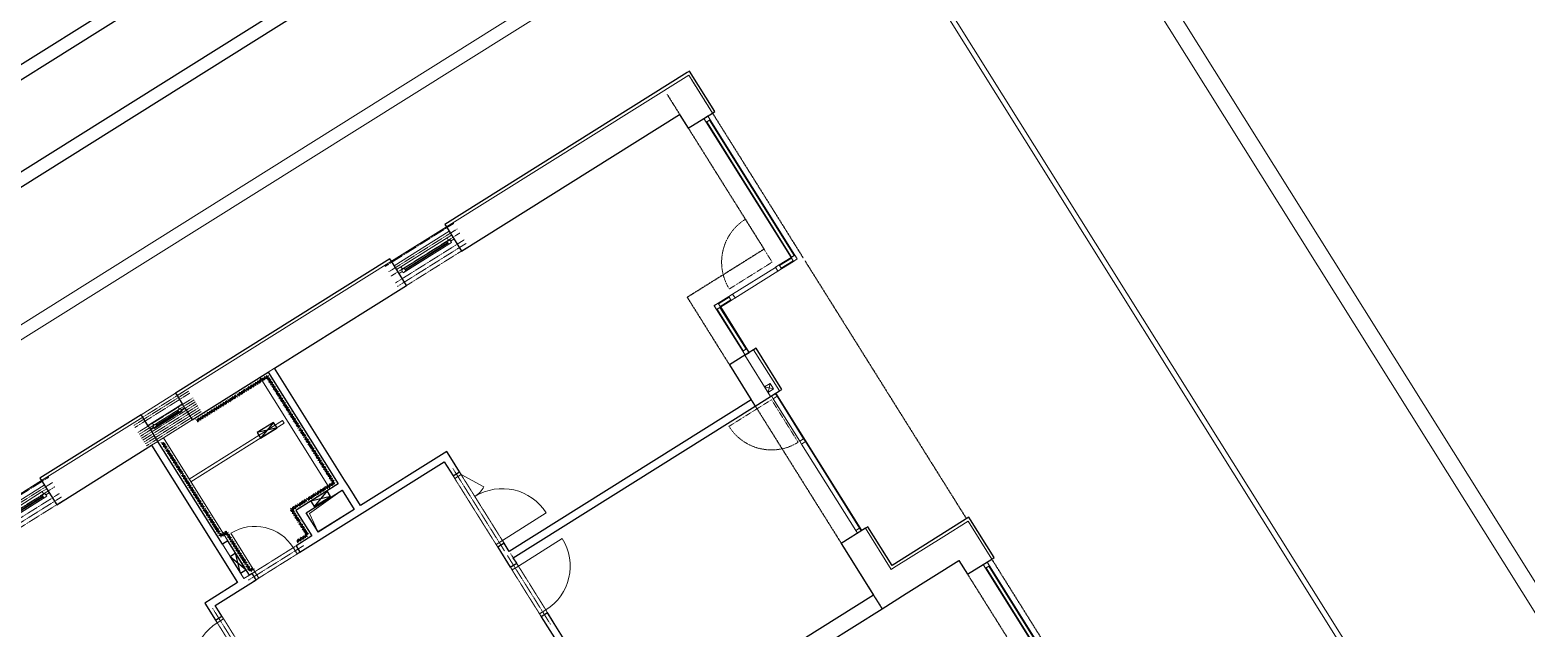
# Model space of a CAD drawing. Header units: millimetres. Extents: x -10201 to 227333, y -5874 to 72638.
# Drawn here: x 156396 to 179496, y 34076 to 43307 of the extents above; entities that cross this region are included whole.
import ezdxf

# ---------------------------------------------------------------- set-up
doc = ezdxf.new("R2010")
doc.units = ezdxf.units.MM
for name, pattern in [('HA_Dash_2mm-S1mm', [2, 1, -1]), ('HA_Dash_3mm-S1mm', [3, 2, -1]), ('HA_DashDot_2_2mm-S0_6mm', [2.2, 1, -0.6, 0, -0.6]), ('HA_DashDot_4mm-S1mm', [4, 2, -1, 0, -1])]:
    doc.linetypes.add(name, pattern=pattern)
for name, color, linetype, lineweight in [('A-DETL-____-OTLN', 9, 'Continuous', 25), ('A-DETL-GENF-OTLN', 9, 'Continuous', 9), ('A-DOOR-____-MCUT', 9, 'HA_DashDot_2_2mm-S0_6mm', 9), ('A-DOOR-____-OTLN', 9, 'Continuous', 9), ('A-DOOR-FRAM-MCUT', 9, 'Continuous', 9), ('A-FLOR-____-OTLN', 9, 'Continuous', 9), ('A-FLOR-____-OVHD', 9, 'HA_DashDot_4mm-S1mm', 25), ('A-GENM-____-HDLN', 9, 'HA_Dash_3mm-S1mm', 9), ('A-GENM-____-OTLN', 9, 'Continuous', 9), ('A-GLAZ-____-MCUT', 9, 'Continuous', 5), ('A-GLAZ-____-OTLN', 9, 'Continuous', 5), ('A-GLAZ-CURT-MCUT', 9, 'Continuous', 5), ('A-GLAZ-CURT-OTLN', 9, 'Continuous', 5), ('A-GLAZ-CWMG-MCUT', 9, 'Continuous', 5), ('A-GLAZ-CWMG-OTLN', 9, 'Continuous', 5), ('A-WALL-____-MCUT', 9, 'Continuous', 25), ('A-WALL-____-OTLN', 9, 'Continuous', 9), ('I-WALL-____-MCUT', 9, 'Continuous', 25), ('I-WALL-____-OTLN', 9, 'Continuous', 9), ('M-HVAC-DUCT-OTLN', 9, 'Continuous', 9)]:
    doc.layers.add(name, color=color, linetype=linetype, lineweight=lineweight)

# ---------------------------------------------------------------- blocks, each defined once
blk = doc.blocks.new('HA_DR_Single_Swing_Solid - In_BJ_700x2100-2040353-schema POHLEDU D_120_6200')
at = {"layer": 'A-DOOR-____-MCUT'}
for p, q in [((-350, 57.5), (350, 57.5)), ((-350, -57.5), (350, -57.5))]:
    blk.add_line(p, q, dxfattribs=at)
at = {"layer": 'A-DOOR-____-OTLN', "lineweight": 5}
blk.add_line((350, -757.5), (350, -57.5), dxfattribs=at)
blk.add_arc((350, -57.5), 700, 180, 270, dxfattribs=at)
at = {"layer": 'A-DOOR-FRAM-MCUT'}
for p, q in [((-350, 57.5), (-400, 57.5)), ((-350, -57.5), (-350, 57.5)), ((400, 57.5), (350, 57.5)), ((350, 57.5), (350, -57.5)), ((-400, -57.5), (-350, -57.5)), ((350, -57.5), (400, -57.5))]:
    blk.add_line(p, q, dxfattribs=at)
blk = doc.blocks.new('HA_DR_Single_Swing_Solid - In_BJ_900x2100_Vstup-2040224-schema POHLEDU D_120_6200')
at = {"layer": 'A-DOOR-____-MCUT'}
for p, q in [((-450, 125), (450, 125)), ((-450, -125), (450, -125))]:
    blk.add_line(p, q, dxfattribs=at)
at = {"layer": 'A-DOOR-____-OTLN', "lineweight": 5}
blk.add_line((450, 1025), (450, 125), dxfattribs=at)
at = {"layer": 'A-DOOR-____-OTLN'}
for p, q in [((-500, 125), (500, 125)), ((-500, -125), (500, -125))]:
    blk.add_line(p, q, dxfattribs=at)
at = {"layer": 'A-DOOR-____-OTLN', "lineweight": 5}
blk.add_arc((450, 125), 900, 90, 180, dxfattribs=at)
at = {"layer": 'A-DOOR-FRAM-MCUT'}
for p, q in [((-500, 125), (-450, 125)), ((-450, 125), (-450, -125)), ((450, 125), (500, 125)), ((450, -125), (450, 125)), ((-450, -125), (-500, -125)), ((500, -125), (450, -125))]:
    blk.add_line(p, q, dxfattribs=at)
blk = doc.blocks.new('HA_DR_Double_Swing_Solid - In_BJ_1200x2100_800-1662813-schema POHLEDU D_120_6200')
at = {"layer": 'A-DOOR-____-MCUT'}
for p, q in [((-600, 57), (600, 57)), ((-600, -58), (600, -58))]:
    blk.add_line(p, q, dxfattribs=at)
at = {"layer": 'A-DOOR-____-OTLN', "lineweight": 5}
for p, q in [((600, 857), (600, 57)), ((-254, 257), (-600, 57))]:
    blk.add_line(p, q, dxfattribs=at)
for centre, radius, start, end in [((600, 57), 800, 90, 180), ((-600, 57), 400, 360, 30)]:
    blk.add_arc(centre, radius, start, end, dxfattribs=at)
at = {"layer": 'A-DOOR-FRAM-MCUT'}
for p, q in [((-650, 57), (-600, 57)), ((-600, 57), (-600, -58)), ((600, 57), (650, 57)), ((600, -58), (600, 57)), ((-600, -58), (-650, -58)), ((650, -58), (600, -58))]:
    blk.add_line(p, q, dxfattribs=at)
blk = doc.blocks.new('HA_WD_SinglePanel - 625x1000-1662819-schema POHLEDU D_120_6200')
at = {"layer": 'A-GLAZ-____-MCUT'}
for p, q in [((-313, 70), (-313, 0)), ((-233, 70), (-313, 70)), ((-313, 0), (-253, 0)), ((-253, -25), (-253, 25)), ((-253, 25), (-203, 25)), ((-233, 25), (-233, 70)), ((-203, 25), (-203, -25)), ((202, 5), (-203, 5)), ((202, -25), (202, 25)), ((202, 25), (252, 25)), ((312, 70), (232, 70)), ((232, 70), (232, 25)), ((252, 25), (252, -25)), ((252, 0), (312, 0)), ((312, 0), (312, 70)), ((-203, -25), (-253, -25)), ((202, -5), (-203, -5)), ((252, -25), (202, -25))]:
    blk.add_line(p, q, dxfattribs=at)
at = {"layer": 'A-GLAZ-____-OTLN'}
for p, q in [((252, 25), (-253, 25)), ((-253, -25), (-253, 25)), ((232, 70), (-233, 70)), ((202, 25), (-203, 25)), ((252, 25), (252, -25)), ((-253, -25), (252, -25)), ((202, -25), (-203, -25))]:
    blk.add_line(p, q, dxfattribs=at)
blk = doc.blocks.new('HA_WD_SinglePanel - 1000x2400-1662822-schema POHLEDU D_120_6200')
at = {"layer": 'A-GLAZ-____-MCUT'}
for p, q in [((-420, 70), (-500, 70)), ((-500, 0), (-440, 0)), ((-440, -25), (-440, 25)), ((-440, 25), (-390, 25)), ((-420, 25), (-420, 70)), ((-390, 25), (-390, -25)), ((390, 5), (-390, 5)), ((390, -25), (390, 25)), ((390, 25), (440, 25)), ((500, 70), (420, 70)), ((420, 70), (420, 25)), ((440, 25), (440, -25)), ((440, 0), (500, 0)), ((-390, -25), (-440, -25)), ((390, -5), (-390, -5)), ((440, -25), (390, -25))]:
    blk.add_line(p, q, dxfattribs=at)
at = {"layer": 'A-GLAZ-____-OTLN'}
for p, q in [((440, 25), (-440, 25)), ((-440, -25), (-440, 25)), ((420, 70), (-420, 70)), ((390, 25), (-390, 25)), ((440, 25), (440, -25)), ((-440, -25), (440, -25)), ((390, -25), (-390, -25))]:
    blk.add_line(p, q, dxfattribs=at)
blk = doc.blocks.new('System Panel - Glazed_50mm_Offset50-1462710-schema POHLEDU D_120_6200')
at = {"layer": 'A-GLAZ-CURT-MCUT'}
for p, q in [((1232, 125), (-1232, 125)), ((-1232, 125), (-1232, 75)), ((-1232, 75), (1232, 75)), ((1232, 75), (1232, 125))]:
    blk.add_line(p, q, dxfattribs=at)
blk = doc.blocks.new('Rectangular Mullion - 70x70_Symetric_Offset0-1462708-schema POHLEDU D_120_6200')
at = {"layer": 'A-GLAZ-CWMG-OTLN'}
for p, q in [((-15683, 39795), (-16991, 41884)), ((-15623, 39832), (-16932, 41921))]:
    blk.add_line(p, q, dxfattribs=at)
blk = doc.blocks.new('Rectangular Mullion - 70x70_Symetric_Offset0-1395025-schema POHLEDU D_120_6200')
at = {"layer": 'A-GLAZ-CWMG-MCUT'}
for p, q in [((-70, -65), (0, -65)), ((-70, -135), (-70, -65)), ((0, -135), (-70, -135)), ((0, -65), (0, -135))]:
    blk.add_line(p, q, dxfattribs=at)
blk = doc.blocks.new('Rectangular Mullion - 70x70_Symetric_Offset0-1395026-schema POHLEDU D_120_6200')
at = {"layer": 'A-GLAZ-CWMG-MCUT'}
for p, q in [((0, -65), (-70, -65)), ((-70, -65), (-70, -135)), ((-70, -135), (0, -135)), ((0, -135), (0, -65))]:
    blk.add_line(p, q, dxfattribs=at)
blk = doc.blocks.new('System Panel - Glazed_50mm_Offset50-1502159-schema POHLEDU D_120_6200')
at = {"layer": 'A-GLAZ-CURT-MCUT'}
for p, q in [((107.5, 125), (-107.5, 125)), ((-107.5, 125), (-107.5, 75)), ((-107.5, 75), (107.5, 75)), ((107.5, 75), (107.5, 125))]:
    blk.add_line(p, q, dxfattribs=at)
blk = doc.blocks.new('Rectangular Mullion - 70x70_Symetric_Offset0-1505272-schema POHLEDU D_120_6200')
at = {"layer": 'A-GLAZ-CWMG-OTLN'}
for p, q in [((-15865, 39680), (-15683, 39795)), ((-15828, 39621), (-15646, 39735))]:
    blk.add_line(p, q, dxfattribs=at)
blk = doc.blocks.new('Rectangular Mullion - 70x70_Symetric_Offset0-1501645-schema POHLEDU D_120_6200')
at = {"layer": 'A-GLAZ-CWMG-MCUT'}
for p, q in [((-70, -65), (0, -65)), ((-70, -135), (-70, -65)), ((0, -135), (-70, -135)), ((0, -65), (0, -135))]:
    blk.add_line(p, q, dxfattribs=at)
blk = doc.blocks.new('Rectangular Mullion - 70x70_Symetric_Offset0-1501646-schema POHLEDU D_120_6200')
at = {"layer": 'A-GLAZ-CWMG-MCUT'}
for p, q in [((0, -65), (-70, -65)), ((-70, -65), (-70, -135)), ((-70, -135), (0, -135)), ((0, -135), (0, -65))]:
    blk.add_line(p, q, dxfattribs=at)
blk = doc.blocks.new('System Panel - Glazed_50mm_Offset50-1462713-schema POHLEDU D_120_6200')
at = {"layer": 'A-GLAZ-CURT-MCUT'}
for p, q in [((380, 125), (-380, 125)), ((-380, 125), (-380, 75)), ((-380, 75), (380, 75)), ((380, 75), (380, 125))]:
    blk.add_line(p, q, dxfattribs=at)
blk = doc.blocks.new('Rectangular Mullion - 70x70_Symetric_Offset0-1462711-schema POHLEDU D_120_6200')
at = {"layer": 'A-GLAZ-CWMG-OTLN'}
for p, q in [((-16429, 38348), (-16832, 38992)), ((-16369, 38385), (-16773, 39029))]:
    blk.add_line(p, q, dxfattribs=at)
blk = doc.blocks.new('System Panel - Glazed_50mm_Offset50-2022182-schema POHLEDU D_120_6200')
at = {"layer": 'A-GLAZ-CURT-MCUT'}
for p, q in [((1197.5, 125), (-1197.5, 125)), ((-1197.5, 125), (-1197.5, 75)), ((-1197.5, 75), (1197.5, 75)), ((1197.5, 75), (1197.5, 125))]:
    blk.add_line(p, q, dxfattribs=at)
blk = doc.blocks.new('Rectangular Mullion - 70x70_Symetric_Offset0-2022180-schema POHLEDU D_120_6200')
at = {"layer": 'A-GLAZ-CWMG-OTLN'}
for p, q in [((-11408, 32970), (-12679, 34999)), ((-11349, 33007), (-12619, 35036))]:
    blk.add_line(p, q, dxfattribs=at)
blk = doc.blocks.new('HA_GM_Shaft_Rectangle - Default-2055997-schema POHLEDU D_120_6200')
at = {"layer": 'A-DETL-GENF-OTLN'}
for p, q in [((35, -35), (655, 0)), ((0, -350), (35, -35))]:
    blk.add_line(p, q, dxfattribs=at)
at = {"layer": 'A-GENM-____-OTLN'}
for p, q in [((0, -350), (0, 0)), ((0, 0), (655, 0)), ((655, 0), (655, -350)), ((655, -350), (0, -350))]:
    blk.add_line(p, q, dxfattribs=at)
blk = doc.blocks.new('HA_DR_Single_Swing_Solid - In_BJ_800x2100-2040331-schema POHLEDU D_120_6200')
at = {"layer": 'A-DOOR-____-MCUT'}
for p, q in [((-400, 57.5), (400, 57.5)), ((-400, -57.5), (400, -57.5))]:
    blk.add_line(p, q, dxfattribs=at)
at = {"layer": 'A-DOOR-____-OTLN', "lineweight": 5}
blk.add_line((400, -857.5), (400, -57.5), dxfattribs=at)
blk.add_arc((400, -57.5), 800, 180, 270, dxfattribs=at)
at = {"layer": 'A-DOOR-FRAM-MCUT'}
for p, q in [((-400, 57.5), (-450, 57.5)), ((-400, -57.5), (-400, 57.5)), ((450, 57.5), (400, 57.5)), ((400, 57.5), (400, -57.5)), ((-450, -57.5), (-400, -57.5)), ((400, -57.5), (450, -57.5))]:
    blk.add_line(p, q, dxfattribs=at)
blk = doc.blocks.new('Systémový panel - Sklo-1501127-schema POHLEDU D_120_6200')
at = {"layer": 'A-GLAZ-CURT-MCUT'}
for p, q in [((787.5, 0), (-787.5, 0)), ((-787.5, 0), (-787.5, -70)), ((787.5, -70), (787.5, 0)), ((-787.5, -70), (787.5, -70))]:
    blk.add_line(p, q, dxfattribs=at)
blk = doc.blocks.new('Obdélníková příčel - 50x70mm EXT-1501128-schema POHLEDU D_120_6200')
at = {"layer": 'A-GLAZ-CWMG-MCUT'}
for p, q in [((-50, 70), (0, 70)), ((-50, 0), (-50, 70)), ((0, 0), (-50, 0)), ((0, 70), (0, 0))]:
    blk.add_line(p, q, dxfattribs=at)
blk = doc.blocks.new('Obdélníková příčel - 50x70mm EXT-1501129-schema POHLEDU D_120_6200')
at = {"layer": 'A-GLAZ-CWMG-MCUT'}
for p, q in [((0, 70), (-50, 70)), ((-50, 70), (-50, 0)), ((-50, 0), (0, 0)), ((0, 0), (0, 70))]:
    blk.add_line(p, q, dxfattribs=at)
blk = doc.blocks.new('ABMV_CW_Single_Swing_Generic - Ex_Glass_SKLOPNE-1536050-schema POHLEDU D_120_6200')
at = {"layer": 'A-DOOR-____-OTLN', "linetype": 'HA_Dash_2mm-S1mm', "lineweight": 5}
for p in [(387.5, 805), (-387.5, 30)]:
    blk.add_line(p, (387.5, 30), dxfattribs=at)
blk.add_arc((387.5, 30), 775, 90, 180, dxfattribs=at)
blk = doc.blocks.new('Obdélníková příčel - 50x70mm EXT-1501125-schema POHLEDU D_120_6200')
at = {"layer": 'A-GLAZ-CWMG-OTLN'}
for p, q in [((-15958, 37616), (-15547, 36959)), ((-15899, 37653), (-15488, 36996))]:
    blk.add_line(p, q, dxfattribs=at)
blk = doc.blocks.new('Obdélníková příčel - 50x70mm EXT-1501126-schema POHLEDU D_120_6200')
at = {"layer": 'A-GLAZ-CWMG-MCUT'}
for p, q in [((-25, 70), (25, 70)), ((-25, 0), (-25, 70)), ((25, 0), (-25, 0)), ((25, 70), (25, 0))]:
    blk.add_line(p, q, dxfattribs=at)
blk = doc.blocks.new('System Panel - Glazed_50mm_Offset50-1502124-schema POHLEDU D_120_6200')
at = {"layer": 'A-GLAZ-CURT-MCUT'}
for p, q in [((97.5, 125), (-97.5, 125)), ((-97.5, 125), (-97.5, 75)), ((-97.5, 75), (97.5, 75)), ((97.5, 75), (97.5, 125))]:
    blk.add_line(p, q, dxfattribs=at)
blk = doc.blocks.new('Rectangular Mullion - 70x70_Symetric_Offset0-1505059-schema POHLEDU D_120_6200')
at = {"layer": 'A-GLAZ-CWMG-OTLN'}
for p, q in [((-16810, 39089), (-16645, 39192)), ((-16773, 39029), (-16607, 39133))]:
    blk.add_line(p, q, dxfattribs=at)
blk = doc.blocks.new('Rectangular Mullion - 70x70_Symetric_Offset0-1501643-schema POHLEDU D_120_6200')
at = {"layer": 'A-GLAZ-CWMG-MCUT'}
for p, q in [((-35, -65), (35, -65)), ((-35, -135), (-35, -65)), ((35, -135), (-35, -135)), ((35, -65), (35, -135))]:
    blk.add_line(p, q, dxfattribs=at)
blk = doc.blocks.new('ABMV_CW_Single_Swing_Generic - Ex_Glass_SKLOPNE-1536052-schema POHLEDU D_120_6200')
at = {"layer": 'A-DOOR-____-OTLN', "linetype": 'HA_Dash_2mm-S1mm', "lineweight": 5}
for p in [(390, 810), (-390, 30)]:
    blk.add_line(p, (390, 30), dxfattribs=at)
blk.add_arc((390, 30), 780, 90, 180, dxfattribs=at)
blk = doc.blocks.new('Rectangular Mullion - 70x70_Symetric_Offset0-1502155-schema POHLEDU D_120_6200')
at = {"layer": 'A-GLAZ-CWMG-OTLN'}
for p, q in [((-16585, 39229), (-15924, 39643)), ((-16548, 39170), (-15887, 39584))]:
    blk.add_line(p, q, dxfattribs=at)
blk = doc.blocks.new('HA_GM_Tiling_LineBased - Generic Tiles-1982633-schema POHLEDU D_120_6200')
at = {"layer": 'A-GENM-____-OTLN', "linetype": 'HA_DashDot_4mm-S1mm', "lineweight": 80}
blk.add_line((-50, -50), (0, -50), dxfattribs=at)
blk = doc.blocks.new('HA_GM_Tiling_LineBased - Generic Tiles-1981519-schema POHLEDU D_120_6200')
at = {"layer": 'A-GENM-____-OTLN', "linetype": 'HA_DashDot_4mm-S1mm', "lineweight": 80}
blk.add_line((50, -50), (1750, -50), dxfattribs=at)
blk = doc.blocks.new('HA_GM_Tiling_LineBased - Generic Tiles-1682384-schema POHLEDU D_120_6200')
at = {"layer": 'A-GENM-____-OTLN', "linetype": 'HA_DashDot_4mm-S1mm', "lineweight": 80}
blk.add_line((50, -50), (1335, -50), dxfattribs=at)
blk = doc.blocks.new('HA_GM_Tiling_LineBased - Generic Tiles-1682385-schema POHLEDU D_120_6200')
at = {"layer": 'A-GENM-____-OTLN', "linetype": 'HA_DashDot_4mm-S1mm', "lineweight": 80}
blk.add_line((50, -50), (1985, -50), dxfattribs=at)
blk = doc.blocks.new('HA_GM_Tiling_LineBased - Generic Tiles-1682386-schema POHLEDU D_120_6200')
at = {"layer": 'A-GENM-____-OTLN', "linetype": 'HA_DashDot_4mm-S1mm', "lineweight": 80}
blk.add_line((50, -50), (820, -50), dxfattribs=at)
blk = doc.blocks.new('HA_GM_Tiling_LineBased - Generic Tiles-1682387-schema POHLEDU D_120_6200')
at = {"layer": 'A-GENM-____-OTLN', "linetype": 'HA_DashDot_4mm-S1mm', "lineweight": 80}
blk.add_line((-50, -50), (415, -50), dxfattribs=at)
blk = doc.blocks.new('HA_GM_Tiling_LineBased - Generic Tiles-1682388-schema POHLEDU D_120_6200')
at = {"layer": 'A-GENM-____-OTLN', "linetype": 'HA_DashDot_4mm-S1mm', "lineweight": 80}
blk.add_line((50, -50), (240, -50), dxfattribs=at)
blk = doc.blocks.new('TB_Porotherm KP11_5_1250mm - TB_Porotherm KP11_5_1250mm-1870064-schema POHLEDU D_120_6200')
at = {"layer": 'A-GENM-____-HDLN'}
for p, q in [((-625, 57.5), (625, 57.5)), ((-625, 0), (625, 0)), ((625, -57.5), (-625, -57.5))]:
    blk.add_line(p, q, dxfattribs=at)
blk = doc.blocks.new('TB_Porotherm KP11_5_1000mm - TB_Porotherm KP11_5_1000mm-1863649-schema POHLEDU D_120_6200')
at = {"layer": 'A-GENM-____-HDLN'}
for p, q in [((-500, 57.5), (500, 57.5)), ((-500, 0), (500, 0)), ((500, -57.5), (-500, -57.5))]:
    blk.add_line(p, q, dxfattribs=at)
blk = doc.blocks.new('TB_Porotherm KP11_5_1500mm - TB_Porotherm KP11_5_1500mm-1870867-schema POHLEDU D_120_6200')
at = {"layer": 'A-GENM-____-HDLN'}
for p, q in [((-750, 57.5), (750, 57.5)), ((-750, 0), (750, 0)), ((750, -57.5), (-750, -57.5))]:
    blk.add_line(p, q, dxfattribs=at)
blk = doc.blocks.new('TB_Porotherm KPVarioUNI_1250mm - TB_Porotherm KPVarioUNI_1250mm-1891196-schema POHLEDU D_120_6200')
at = {"layer": 'A-GENM-____-HDLN'}
for p, q in [((-625, 205), (625, 205)), ((-625, 105), (625, 105)), ((-625, 30), (625, 30)), ((-625, -95), (625, -95)), ((-625, -157.5), (625, -157.5)), ((-625, -220), (625, -220)), ((-100, 0), (100, 0))]:
    blk.add_line(p, q, dxfattribs=at)
blk = doc.blocks.new('TB_Porotherm KP7_1000mm - TB_Porotherm KP7_1000mm-1862848-schema POHLEDU D_120_6200')
at = {"layer": 'A-GENM-____-HDLN'}
for p, q in [((-500, 35), (500, 35)), ((-500, 0), (500, 0)), ((-500, -35), (500, -35))]:
    blk.add_line(p, q, dxfattribs=at)
blk = doc.blocks.new('HA_GM_Tiling_LineBased - Generic Tiles-1981531-schema POHLEDU D_120_6200')
at = {"layer": 'A-GENM-____-OTLN', "linetype": 'HA_DashDot_4mm-S1mm', "lineweight": 80}
blk.add_line((50, -50), (750, -50), dxfattribs=at)
blk = doc.blocks.new('HA_GM_Tiling_LineBased - Generic Tiles-1981518-schema POHLEDU D_120_6200')
at = {"layer": 'A-GENM-____-OTLN', "linetype": 'HA_DashDot_4mm-S1mm', "lineweight": 80}
blk.add_line((-50, -50), (50, -50), dxfattribs=at)
blk = doc.blocks.new('185-01_OBJEKT C_Central_rvt-4-schema POHLEDU D_120_6200')
at = {"layer": 'A-DETL-____-OTLN'}
for p, q in [((-23671, 37251), (-23925, 37092)), ((-23671, 37251), (-23872, 37007)), ((-23618, 37167), (-23671, 37251)), ((-23618, 37167), (-23925, 37092)), ((-23925, 37092), (-23872, 37007)), ((-23872, 37007), (-23618, 37167)), ((-22844, 36194), (-23098, 36035)), ((-22791, 36109), (-23098, 36035)), ((-22844, 36194), (-23045, 35950)), ((-23045, 35950), (-22791, 36109)), ((-22791, 36109), (-22844, 36194)), ((-23098, 36035), (-23045, 35950)), ((-24258, 35232), (-24343, 35178)), ((-24343, 35178), (-24184, 34924)), ((-24099, 34977), (-24343, 35178)), ((-24099, 34977), (-24258, 35232)), ((-24184, 34924), (-24258, 35232)), ((-24184, 34924), (-24099, 34977))]:
    blk.add_line(p, q, dxfattribs=at)
at = {"layer": 'A-FLOR-____-OTLN'}
for p, q in [((-20962, 40199), (-21810, 39668)), ((-16328, 38328), (-16768, 39032)), ((-14590, 35582), (-15917, 37701)), ((-27213, 36284), (-28060, 35753)), ((-12656, 35094), (-12652, 35097)), ((-12652, 35097), (-12652, 35098))]:
    blk.add_line(p, q, dxfattribs=at)
at = {"layer": 'A-FLOR-____-OVHD'}
for p, q in [((-17221, 42542), (-15493, 39784)), ((-17594, 42309), (-16099, 39923)), ((-16099, 39923), (-17286, 39180)), ((-15469, 39745), (-12974, 35762)), ((-17286, 39180), (-14276, 34375)), ((-13090, 35118), (-11813, 33080)), ((-12585, 35140), (-11206, 32940))]:
    blk.add_line(p, q, dxfattribs=at)
at = {"layer": 'A-WALL-____-MCUT'}
for p, q in [((-17287, 42648), (-21029, 40305)), ((-17249, 42672), (-17287, 42648)), ((-16859, 42049), (-17249, 42672)), ((-16897, 42025), (-16859, 42049)), ((-20771, 39893), (-17403, 42004)), ((-17403, 42004), (-17270, 41792)), ((-17270, 41792), (-16897, 42025)), ((-21029, 40305), (-21005, 40266)), ((-21005, 40266), (-20771, 39893)), ((-21876, 39774), (-25186, 37701)), ((-21852, 39736), (-21876, 39774)), ((-21619, 39363), (-21852, 39736)), ((-23657, 38086), (-21619, 39363)), ((-16260, 38371), (-16396, 38286)), ((-16222, 38395), (-16260, 38371)), ((-15824, 37759), (-16222, 38395)), ((-24928, 37290), (-23754, 38025)), ((-25186, 37701), (-25162, 37663)), ((-25162, 37663), (-25082, 37536)), ((-15998, 37650), (-15862, 37735)), ((-15862, 37735), (-15824, 37759)), ((-25045, 37476), (-24928, 37290)), ((-25715, 37369), (-27279, 36390)), ((-25691, 37331), (-25715, 37369)), ((-25612, 37204), (-25691, 37331)), ((-25458, 36958), (-25575, 37144)), ((-27021, 35979), (-25555, 36897)), ((-27279, 36390), (-27255, 36352)), ((-27255, 36352), (-27021, 35979)), ((-14535, 35617), (-14908, 35383)), ((-14497, 35641), (-14535, 35617)), ((-14122, 35043), (-14497, 35641)), ((-12936, 35786), (-14122, 35043)), ((-12912, 35748), (-12936, 35786)), ((-12546, 35164), (-12912, 35748)), ((-14908, 35383), (-14409, 34586)), ((-13903, 34608), (-13090, 35118)), ((-13090, 35118), (-12958, 34907)), ((-12958, 34907), (-12585, 35140)), ((-12585, 35140), (-12546, 35164)), ((-14276, 34375), (-13903, 34608))]:
    blk.add_line(p, q, dxfattribs=at)
at = {"layer": 'A-WALL-____-MCUT', "lineweight": 9}
for p, q in [((-17263, 42610), (-21005, 40266)), ((-21005, 40266), (-17263, 42610)), ((-17030, 42237), (-17263, 42610)), ((-17263, 42610), (-17030, 42237)), ((-16897, 42025), (-17030, 42237)), ((-17030, 42237), (-16897, 42025)), ((-21852, 39736), (-25162, 37663)), ((-25162, 37663), (-21852, 39736)), ((-16260, 38371), (-15862, 37735)), ((-15862, 37735), (-16260, 38371)), ((-15998, 37650), (-16396, 38286)), ((-16396, 38286), (-15998, 37650)), ((-23657, 38086), (-23754, 38025)), ((-16235, 37502), (-16296, 37599)), ((-25691, 37331), (-27255, 36352)), ((-27255, 36352), (-25691, 37331)), ((-25458, 36958), (-25555, 36897)), ((-14137, 34981), (-14535, 35617)), ((-14535, 35617), (-14137, 34981)), ((-12950, 35724), (-13323, 35491)), ((-13323, 35491), (-12950, 35724)), ((-12585, 35140), (-12950, 35724)), ((-12950, 35724), (-12585, 35140)), ((-24131, 34839), (-24463, 35369)), ((-24463, 35369), (-24131, 34839)), ((-13323, 35491), (-14099, 35005)), ((-14099, 35005), (-13323, 35491)), ((-24131, 34839), (-24046, 34892)), ((-14137, 34981), (-14099, 35005)), ((-14276, 34375), (-14409, 34586))]:
    blk.add_line(p, q, dxfattribs=at)
at = {"layer": 'A-WALL-____-OTLN'}
for p, q in [((-25715, 37369), (-25186, 37701)), ((-24928, 37290), (-25373, 37011))]:
    blk.add_line(p, q, dxfattribs=at)
at = {"layer": 'I-WALL-____-MCUT'}
for p, q in [((-16396, 38286), (-16633, 38137)), ((-16633, 38137), (-16296, 37599)), ((-23754, 38025), (-22674, 36300)), ((-22577, 36361), (-23657, 38086)), ((-16296, 37599), (-20033, 35258)), ((-19972, 35161), (-16235, 37502)), ((-16235, 37502), (-15998, 37650)), ((-25555, 36897), (-24228, 34778)), ((-24463, 35369), (-25458, 36958)), ((-20999, 36801), (-22330, 35967)), ((-20938, 36703), (-20999, 36801)), ((-23265, 35246), (-21036, 36642)), ((-21036, 36642), (-20900, 36426)), ((-20803, 36487), (-20938, 36703)), ((-22674, 36300), (-23229, 35953)), ((-22516, 36264), (-22577, 36361)), ((-20900, 36426), (-20803, 36487)), ((-23168, 35855), (-22613, 36203)), ((-22613, 36203), (-22427, 35906)), ((-22330, 35967), (-22516, 36264)), ((-23229, 35953), (-23327, 35892)), ((-23327, 35892), (-23080, 35498)), ((-22982, 35559), (-23168, 35855)), ((-22427, 35906), (-22982, 35559)), ((-24378, 35422), (-24463, 35369)), ((-24046, 34892), (-24378, 35422)), ((-23080, 35498), (-23326, 35344)), ((-20113, 35385), (-20210, 35324)), ((-20033, 35258), (-20113, 35385)), ((-23326, 35344), (-23265, 35246)), ((-20210, 35324), (-20017, 35015)), ((-19919, 35076), (-19972, 35161)), ((-24004, 34919), (-24046, 34892)), ((-23943, 34821), (-24004, 34919)), ((-20017, 35015), (-19919, 35076)), ((-24228, 34778), (-24635, 34523)), ((-24574, 34426), (-23943, 34821)), ((-24635, 34523), (-24733, 34462)), ((-24733, 34462), (-24568, 34200)), ((-24470, 34261), (-24574, 34426)), ((-14409, 34586), (-18146, 32246)), ((-24568, 34200), (-24470, 34261)), ((-19441, 34313), (-19539, 34252)), ((-19539, 34252), (-19239, 33773)), ((-18146, 32246), (-19441, 34313)), ((-19285, 31237), (-14276, 34375))]:
    blk.add_line(p, q, dxfattribs=at)
at = {"layer": 'I-WALL-____-OTLN'}
for p, q in [((-22801, 36221), (-23882, 37945)), ((-24975, 36375), (-23534, 37278)), ((-23508, 37236), (-24948, 36333)), ((-23534, 37278), (-23508, 37236)), ((-25373, 37011), (-24378, 35422))]:
    blk.add_line(p, q, dxfattribs=at)
at = {"layer": 'M-HVAC-DUCT-OTLN', "lineweight": 5}
for p, q in [((-16090, 37799), (-16005, 37852)), ((-15952, 37767), (-16090, 37799)), ((-16037, 37714), (-16090, 37799)), ((-16037, 37714), (-16005, 37852)), ((-15952, 37767), (-16037, 37714)), ((-16005, 37852), (-15952, 37767))]:
    blk.add_line(p, q, dxfattribs=at)
at = {"layer": 'A-DOOR-____-OTLN', "lineweight": 9}
for name, p, rotation in [('ABMV_CW_Single_Swing_Generic - Ex_Glass_SKLOPNE-1536052-schema POHLEDU D_120_6200', (-16289, 39491), 32.06124947745543), ('ABMV_CW_Single_Swing_Generic - Ex_Glass_SKLOPNE-1536050-schema POHLEDU D_120_6200', (-15753, 37288), 122.0612494774548), ('HA_DR_Double_Swing_Solid - In_BJ_1200x2100_800-1662813-schema POHLEDU D_120_6200', (-20507, 35906), 302.0612494774555), ('HA_DR_Single_Swing_Solid - In_BJ_700x2100-2040353-schema POHLEDU D_120_6200', (-23634, 35083), 212.0612494774556), ('HA_DR_Single_Swing_Solid - In_BJ_800x2100-2040331-schema POHLEDU D_120_6200', (-19729, 34664), 122.0612494774555), ('HA_DR_Single_Swing_Solid - In_BJ_800x2100-2040331-schema POHLEDU D_120_6200', (-24280, 33849), 302.0612494774555), ('HA_DR_Single_Swing_Solid - In_BJ_900x2100_Vstup-2040224-schema POHLEDU D_120_6200', (-21544, 33262), 302.0612494774555)]:
    blk.add_blockref(name, p, dxfattribs=dict(at, rotation=rotation))
at = {"layer": 'A-GENM-____-OTLN', "lineweight": 9}
for name, p, rotation in [('TB_Porotherm KPVarioUNI_1250mm - TB_Porotherm KPVarioUNI_1250mm-1891196-schema POHLEDU D_120_6200', (-21312, 39815), 32.06124947745735), ('HA_GM_Tiling_LineBased - Generic Tiles-1682384-schema POHLEDU D_120_6200', (-24928, 37290), 32.06124947745583), ('HA_GM_Tiling_LineBased - Generic Tiles-1682385-schema POHLEDU D_120_6200', (-23754, 38025), 302.0612494774557), ('TB_Porotherm KP7_1000mm - TB_Porotherm KP7_1000mm-1862848-schema POHLEDU D_120_6200', (-25408, 37467), 32.06124947745735), ('TB_Porotherm KP7_1000mm - TB_Porotherm KP7_1000mm-1862848-schema POHLEDU D_120_6200', (-25323, 37332), 32.06124947745735), ('TB_Porotherm KP7_1000mm - TB_Porotherm KP7_1000mm-1862848-schema POHLEDU D_120_6200', (-25286, 37272), 32.06124947745735), ('TB_Porotherm KP7_1000mm - TB_Porotherm KP7_1000mm-1862848-schema POHLEDU D_120_6200', (-25249, 37213), 32.06124947745735), ('TB_Porotherm KP7_1000mm - TB_Porotherm KP7_1000mm-1862848-schema POHLEDU D_120_6200', (-25212, 37154), 32.06124947745735), ('HA_GM_Tiling_LineBased - Generic Tiles-1981519-schema POHLEDU D_120_6200', (-24502, 35433), 122.0612494774557), ('TB_Porotherm KP11_5_1500mm - TB_Porotherm KP11_5_1500mm-1870867-schema POHLEDU D_120_6200', (-20507, 35906), 122.0612494774545), ('TB_Porotherm KPVarioUNI_1250mm - TB_Porotherm KPVarioUNI_1250mm-1891196-schema POHLEDU D_120_6200', (-27562, 35900), 32.06124947745735), ('HA_GM_Tiling_LineBased - Generic Tiles-1682386-schema POHLEDU D_120_6200', (-22674, 36300), 212.0612494774558), ('HA_GM_Shaft_Rectangle - Default-2055997-schema POHLEDU D_120_6200', (-23168, 35855), 32.06124947745543), ('HA_GM_Tiling_LineBased - Generic Tiles-1682387-schema POHLEDU D_120_6200', (-23327, 35892), 302.0612494774557), ('HA_GM_Tiling_LineBased - Generic Tiles-1981518-schema POHLEDU D_120_6200', (-24418, 35486), 212.0612494774558), ('HA_GM_Tiling_LineBased - Generic Tiles-1981531-schema POHLEDU D_120_6200', (-24046, 34892), 122.0612494774557), ('TB_Porotherm KP11_5_1000mm - TB_Porotherm KP11_5_1000mm-1863649-schema POHLEDU D_120_6200', (-23634, 35083), 212.061249477455), ('HA_GM_Tiling_LineBased - Generic Tiles-1682388-schema POHLEDU D_120_6200', (-23080, 35498), 212.0612494774558), ('TB_Porotherm KP11_5_1250mm - TB_Porotherm KP11_5_1250mm-1870064-schema POHLEDU D_120_6200', (-19729, 34664), 122.0612494774545), ('HA_GM_Tiling_LineBased - Generic Tiles-1982633-schema POHLEDU D_120_6200', (-24004, 34919), 212.0612494774558), ('TB_Porotherm KP11_5_1250mm - TB_Porotherm KP11_5_1250mm-1870064-schema POHLEDU D_120_6200', (-24283, 33853), 302.0612494774558)]:
    blk.add_blockref(name, p, dxfattribs=dict(at, rotation=rotation))
at = {"layer": 'A-GLAZ-____-OTLN', "lineweight": 9, "rotation": 32.06124947745575}
for name, p in [('HA_WD_SinglePanel - 1000x2400-1662822-schema POHLEDU D_120_6200', (-21312, 39815)), ('HA_WD_SinglePanel - 625x1000-1662819-schema POHLEDU D_120_6200', (-25310, 37310)), ('HA_WD_SinglePanel - 1000x2400-1662822-schema POHLEDU D_120_6200', (-27562, 35900))]:
    blk.add_blockref(name, p, dxfattribs=at)
at = {"layer": 'A-GLAZ-CURT-OTLN', "lineweight": 9}
for name, p, rotation in [('System Panel - Glazed_50mm_Offset50-1462710-schema POHLEDU D_120_6200', (-16392, 40805), 302.0612494774553), ('System Panel - Glazed_50mm_Offset50-1502159-schema POHLEDU D_120_6200', (-15808, 39793), 212.0612494774554), ('System Panel - Glazed_50mm_Offset50-1502124-schema POHLEDU D_120_6200', (-16762, 39195), 212.0612494774554), ('System Panel - Glazed_50mm_Offset50-1462713-schema POHLEDU D_120_6200', (-16685, 38636), 302.0612494774554), ('Systémový panel - Sklo-1501127-schema POHLEDU D_120_6200', (-15102, 36249), 122.0612494774548), ('System Panel - Glazed_50mm_Offset50-2022182-schema POHLEDU D_120_6200', (-12098, 33949), 302.0612494774555)]:
    blk.add_blockref(name, p, dxfattribs=dict(at, rotation=rotation))
at = {"layer": 'A-GLAZ-CWMG-OTLN', "lineweight": 9}
for name, p, rotation in [('Rectangular Mullion - 70x70_Symetric_Offset0-1395026-schema POHLEDU D_120_6200', (-17083, 41908), 122.0612494774553), ('Rectangular Mullion - 70x70_Symetric_Offset0-1501646-schema POHLEDU D_120_6200', (-15658, 39887), 32.06124947745543), ('Rectangular Mullion - 70x70_Symetric_Offset0-1395026-schema POHLEDU D_120_6200', (-16924, 39017), 122.0612494774554), ('Obdélníková příčel - 50x70mm EXT-1501129-schema POHLEDU D_120_6200', (-14658, 35540), 302.0612494774548), ('Rectangular Mullion - 70x70_Symetric_Offset0-1395026-schema POHLEDU D_120_6200', (-12771, 35024), 122.0612494774555)]:
    blk.add_blockref(name, p, dxfattribs=dict(at, rotation=rotation))
for name in ['Rectangular Mullion - 70x70_Symetric_Offset0-1462708-schema POHLEDU D_120_6200', 'Rectangular Mullion - 70x70_Symetric_Offset0-1505272-schema POHLEDU D_120_6200', 'Rectangular Mullion - 70x70_Symetric_Offset0-1502155-schema POHLEDU D_120_6200', 'Rectangular Mullion - 70x70_Symetric_Offset0-1505059-schema POHLEDU D_120_6200', 'Rectangular Mullion - 70x70_Symetric_Offset0-1462711-schema POHLEDU D_120_6200', 'Obdélníková příčel - 50x70mm EXT-1501125-schema POHLEDU D_120_6200', 'Rectangular Mullion - 70x70_Symetric_Offset0-2022180-schema POHLEDU D_120_6200']:
    blk.add_blockref(name, (0, 0), dxfattribs=at)
at = {"layer": 'A-GLAZ-CWMG-OTLN', "lineweight": 9, "extrusion": (0, 0, -1)}
for name, p, rotation in [('Rectangular Mullion - 70x70_Symetric_Offset0-1395025-schema POHLEDU D_120_6200', (15701, 39701), 237.9387505225447), ('Rectangular Mullion - 70x70_Symetric_Offset0-1501643-schema POHLEDU D_120_6200', (15929, 39717), 327.9387505225446), ('Rectangular Mullion - 70x70_Symetric_Offset0-1501645-schema POHLEDU D_120_6200', (16904, 39107), 327.9387505225446), ('Rectangular Mullion - 70x70_Symetric_Offset0-1501643-schema POHLEDU D_120_6200', (16649, 39266), 327.9387505225446), ('Rectangular Mullion - 70x70_Symetric_Offset0-1395025-schema POHLEDU D_120_6200', (16446, 38254), 237.9387505225446), ('Obdélníková příčel - 50x70mm EXT-1501128-schema POHLEDU D_120_6200', (15985, 37658), 57.93875052254517), ('Obdélníková příčel - 50x70mm EXT-1501126-schema POHLEDU D_120_6200', (15534, 36938), 57.93875052254517)]:
    blk.add_blockref(name, p, dxfattribs=dict(at, rotation=rotation))

msp = doc.modelspace()

# ---------------------------------------------------------------- linework, layer by layer
at = {"layer": 'A-FLOR-____-OTLN'}
for p, q in [((180485, 27680), (169961, 44481)), ((161977, 39736), (162825, 40266)), ((155727, 35821), (156575, 36352)), ((171246, 35139), (171174, 35094))]:
    msp.add_line(p, q, dxfattribs=at)
at = {"layer": 'A-WALL-____-MCUT'}
for p, q in [((166899, 49437), (152207, 40235)), ((167005, 49267), (152314, 40065)), ((152951, 39048), (167730, 48305)), ((153057, 38879), (167836, 48136))]:
    msp.add_line(p, q, dxfattribs=at)
at = {"layer": 'A-WALL-____-OTLN'}
for p, q in [((154012, 37353), (168398, 46364)), ((168674, 46301), (154118, 37184)), ((183884, 27527), (172723, 45347)), ((172935, 45479), (184115, 27629)), ((170071, 44456), (181458, 26277))]:
    msp.add_line(p, q, dxfattribs=at)

# ---------------------------------------------------------------- block references
at = {"color": 50, "lineweight": 5}
msp.add_blockref('185-01_OBJEKT C_Central_rvt-4-schema POHLEDU D_120_6200', (183830, 0), dxfattribs=at)

doc.saveas('drawing.dxf')
